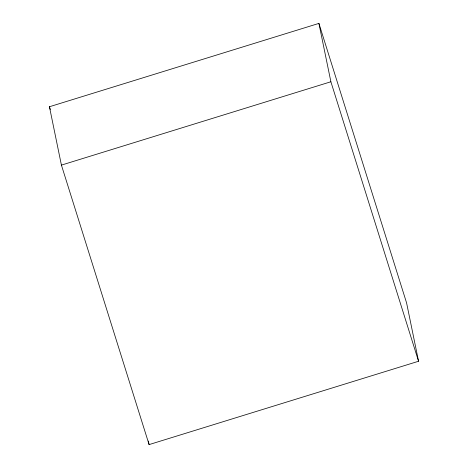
<?xml version="1.0" encoding="UTF-8"?>
<svg xmlns="http://www.w3.org/2000/svg" width="468" height="468" viewBox="0 0 468 468"><rect width="100%" height="100%" fill="white"/><g stroke="black" fill="none" stroke-linecap="round" stroke-linejoin="round"><path stroke-width="0.7" d="M49.438 106.745L318.907 23.4L406.581 302.89L418.562 361.255L149.093 444.6L61.419 165.11L49.438 106.745L50.316 109.53M61.419 165.11L330.888 81.765L318.907 23.4M330.888 81.765L418.562 361.255M148.362 441.043L149.093 444.6"/></g></svg>
